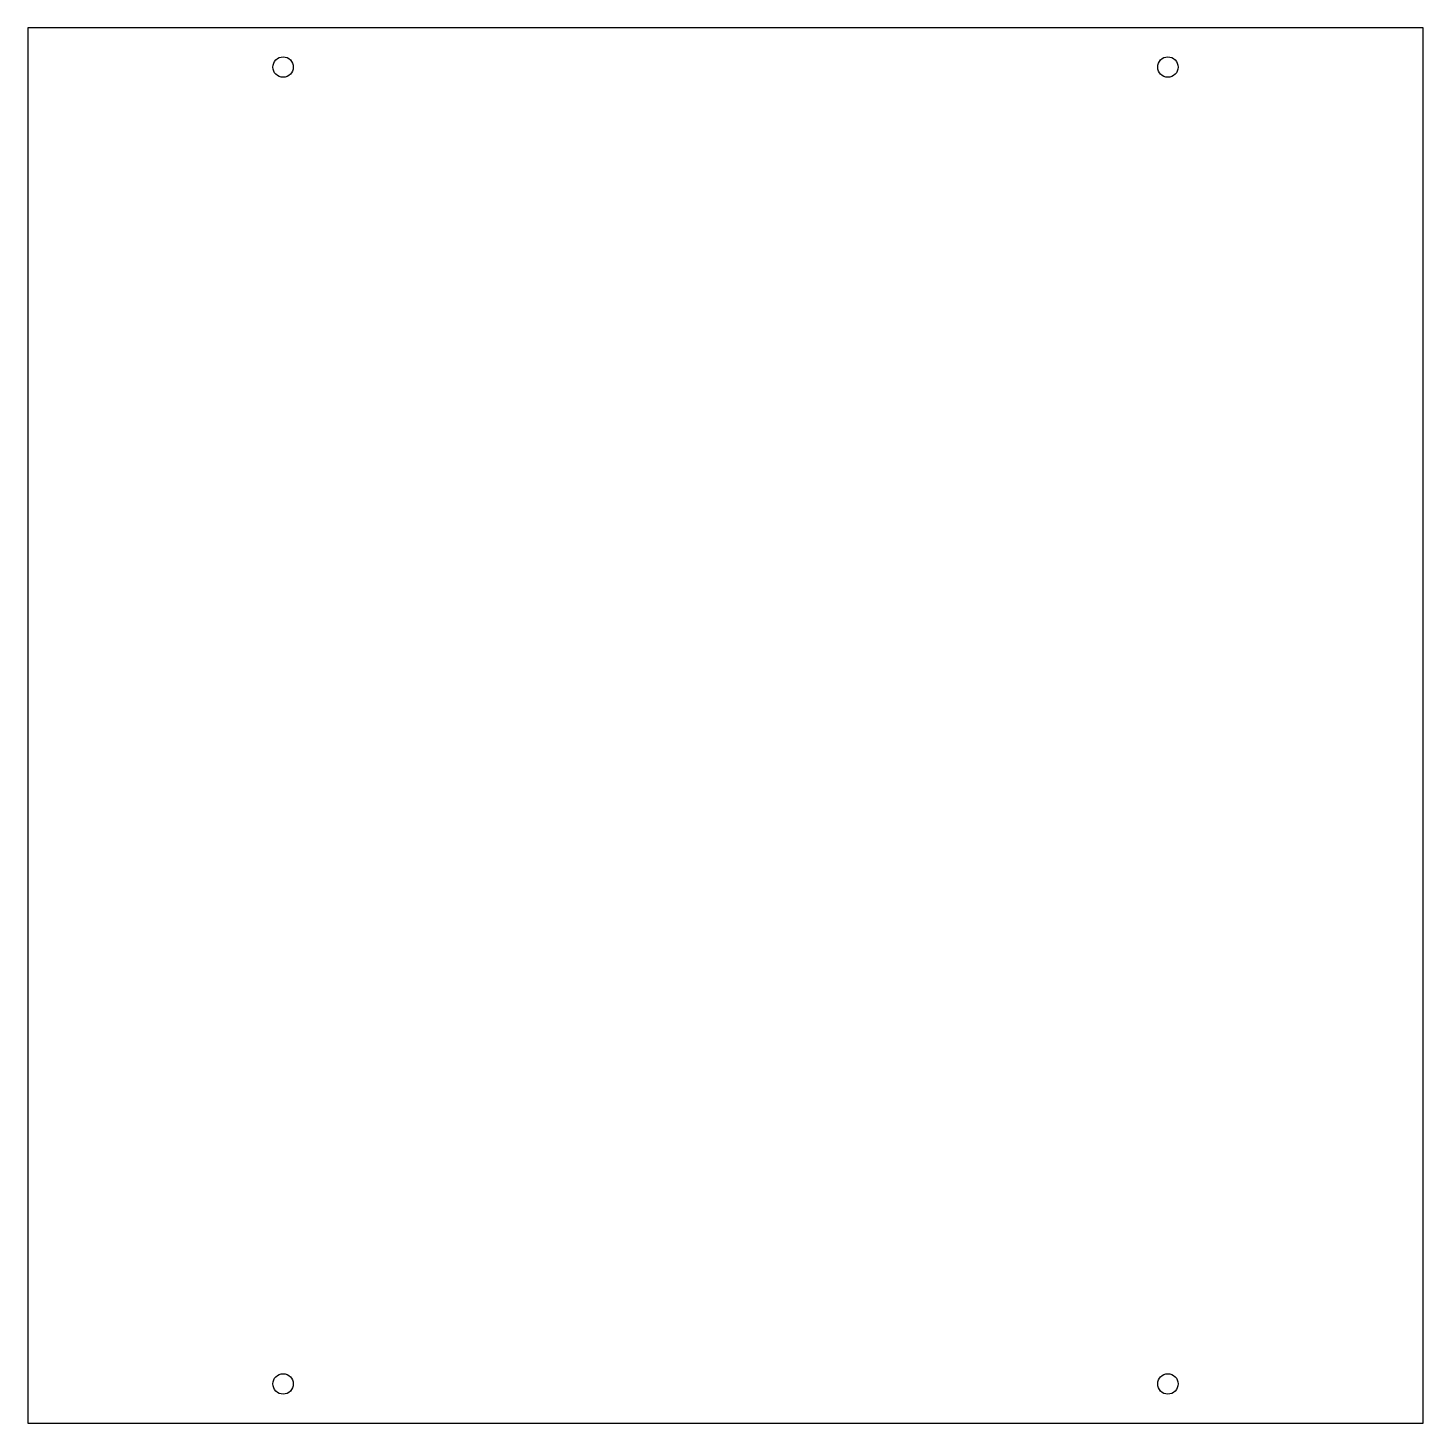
# Model space of a CAD drawing. Header units: millimetres. Extents: x -205 to 205, y -205 to 205.
import ezdxf

# ---------------------------------------------------------------- set-up
doc = ezdxf.new("R2010")
doc.units = ezdxf.units.MM

msp = doc.modelspace()

# ---------------------------------------------------------------- linework, layer by layer
at = {"color": 7, "linetype": 'Continuous', "lineweight": 25}
for p, q in [((-205, 205), (-205, -205)), ((205, 205), (-205, 205)), ((205, -205), (205, 205)), ((-205, -205), (205, -205))]:
    msp.add_line(p, q, dxfattribs=at)
for centre in [(-130, 193.49), (130, 193.49), (-130, -193.49), (130, -193.49)]:
    msp.add_circle(centre, 3, dxfattribs=at)

doc.saveas('drawing.dxf')
